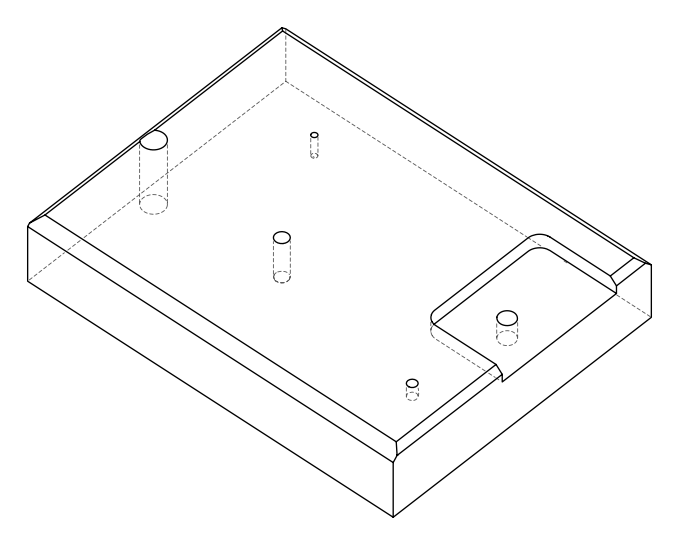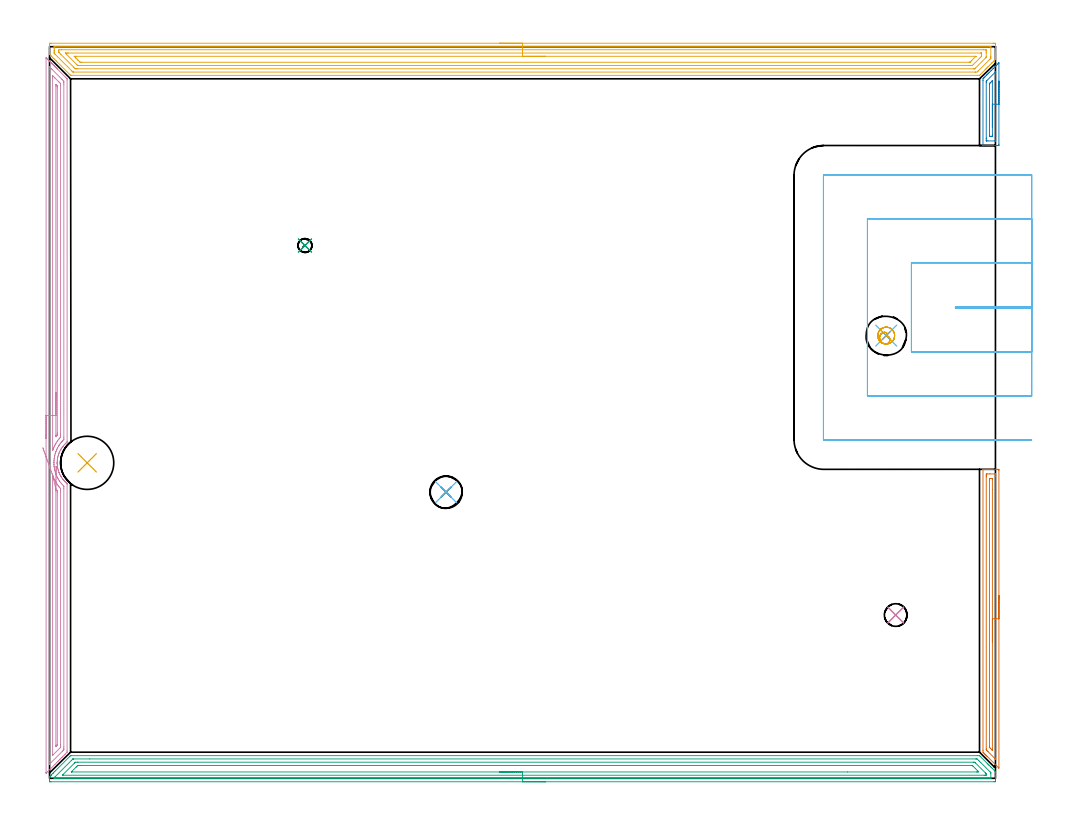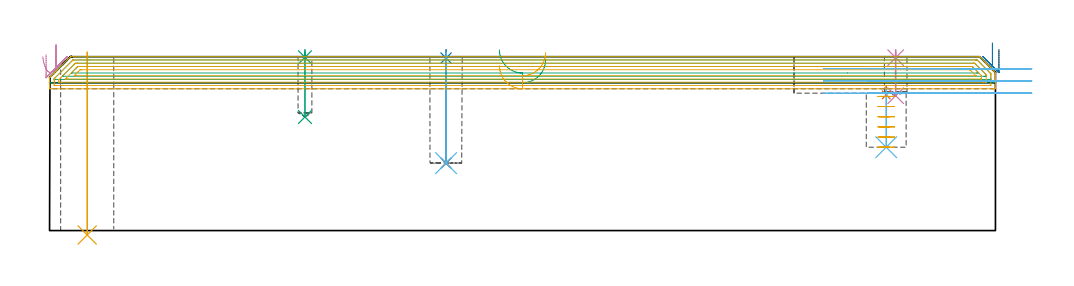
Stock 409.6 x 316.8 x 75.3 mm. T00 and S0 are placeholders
(PLAN: 18 operations, 10 tool changes, 52.5 min)
(1 SPOT_DRILL | STEP1POCKET | NXT0321_9005460120000 | 0.03 min | 1708 mm3)
(2 SPOT_DRILL_1 | STEP1POCKET_1 | NXT0321_9005460120000 | 0.03 min | 2 mm3)
(3 SPOT_DRILL_2 | STEP1POCKET_2 | NXT0321_9005460120000 | 0.03 min | 0 mm3)
(4 SPOT_DRILL_3 | STEP1POCKET_3 | NXT0321_9005460120000 | 0.03 min | 1 mm3)
(5 INDEXABLE_INSERT_DRILL_THROUGH_HOLE_FROM_SOLID | STEP1HOLE | NXT0302_017 | 0.32 min | 31248 mm3)
(6 DRILL_BLIND_HOLE_INTO_CENTER | STEP1POCKET | NXT0301_128 | 0.11 min | 2614 mm3)
(7 DRILL_BLIND_HOLE_INTO_CENTER_1 | STEP1POCKET_1 | NXT0301_056 | 0.19 min | 2511 mm3)
(8 DRILL_TO_ENLARGE_BLIND_HOLE | STEP1POCKET_1 | UGT0301_374 | 0.19 min | 3558 mm3)
(9 DRILL_BLIND_HOLE_INTO_CENTER_2 | STEP1POCKET_2 | UGT0301_025 | 0.11 min | 695 mm3)
(10 DRILL_BLIND_HOLE_INTO_CENTER_3 | STEP1POCKET_3 | NXT0301_069 | 0.08 min | 1179 mm3)
(11 MILL_ROUGH_BLIND_HOLE_CONTOUR | STEP1POCKET | NXT0201_013 | Spiral | 0.94 min | 4899 mm3)
(12 BORE_BLIND_HOLE | STEP1POCKET_1 | UGT0332_064 | 0.19 min | 973 mm3)
(13 AREA_MILL | FG_CHAMFER_SURFACE | UGT0205_001 | 3.21 min | 3271 mm3)
(14 AREA_MILL_1 | FG_CHAMFER_SURFACE_1 | UGT0205_001 | 0.96 min | 1054 mm3)
(15 AREA_MILL_2 | FG_CHAMFER_SURFACE_2 | UGT0205_001 | 13.21 min | 25958 mm3)
(16 AREA_MILL_3 | FG_CHAMFER_SURFACE_3 | UGT0205_001 | 9.75 min | 12650 mm3)
(17 AREA_MILL_4 | FG_CHAMFER_SURFACE_4 | UGT0205_001 | 16.5 min | 38942 mm3)
(18 MILL_SLOT | SLOT_PARTIAL_RECTANGULAR | UGT0201_109 | Follow Part, ap 6.35, ae 75% | 6.58 min | 188159 mm3)
(TOOL NXT0321_9005460120000 | NC Spot Drill, 142deg, 12mm, Carbide, Uncoated | D12 PA142 FL30 Z2)
(TOOL NXT0302_017 | Index. Insert Drill 23mm [880-D2300L25-05] | D23 PA176 FL115 Z2)
(TOOL NXT0301_128 | Carbide Drill 12mm [861.1-1200-036A1-GP GC34] | D12 PA150 FL37.4 Z2)
(TOOL NXT0301_056 | Carbide Drill 8.5mm [860.1-0850-026A1-MM 2214] | D8.5 PA140 FL47 Z2)
(TOOL UGT0301_374 | Twist Drill Flat Bottom 13 mm | D13 PA180 FL101 Z2)
(TOOL UGT0301_025 | Twist Drill 6 mm | D6 PA118 FL57 Z2)
(TOOL NXT0301_069 | Carbide Drill 9.8mm [860.1-0980-029A1-MM 2214] | D9.8 PA140 FL47 Z2)
(TOOL NXT0201_013 | ENDMILL 10mm | D10 FL30 Z4)
(TOOL UGT0332_064 | 14 mm Boring Bar Slip Fit | D14)
(TOOL UGT0205_001 | Chamfer Mill 20 x 3 x 45 deg. | D20 FL50 Z2)
(TOOL UGT0201_109 | End Mill 25.4 mm | D25.4 FL25 Z2)
(OP 1 SPOT_DRILL)
G17 G21 G94 G90
T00 M6
G54
G17 G0 G90 X362.3 Y191.7 S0 M3
G43 Z85.3 H0
G94 G81 G98 Z58.755 F250. R62.5
G80
M5
M2
(OP 2 SPOT_DRILL_1)
G17 G21 G94 G90
T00 M6
G54
G17 G0 G90 X171.7 Y123.9 S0 M3
G43 Z85.3 H0
G94 G81 G98 Z74.693 F250. R78.3
G80
M5
M2
(OP 3 SPOT_DRILL_2)
G17 G21 G94 G90
T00 M6
G54
G17 G0 G90 X110.6 Y230.7 S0 M3
G43 Z85.3 H0
G94 G81 G98 Z75.042 F250. R78.3
G80
M5
M2
(OP 4 SPOT_DRILL_3)
G17 G21 G94 G90
T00 M6
G54
G17 G0 G90 X366.4 Y70.7 S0 M3
G43 Z85.3 H0
G94 G81 G98 Z74.878 F250. R78.3
G80
M5
M2
(OP 5 INDEXABLE_INSERT_DRILL_THROUGH_HOLE_FROM_SOLID)
G17 G21 G94 G90
T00 M6
G54
G17 G0 G90 X16.3 Y136.6 S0 M3
G43 Z85.3 H1
G94 G81 G98 Z-1.902 F250. R77.3
G80
M5
M2
(OP 6 DRILL_BLIND_HOLE_INTO_CENTER)
G17 G21 G94 G90
T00 M6
G54
G17 G0 G90 X362.3 Y191.7 S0 M3
G43 Z85.3 H1
G94 G81 G98 Z36.1 F250. R61.5
G80
M5
M2
(OP 7 DRILL_BLIND_HOLE_INTO_CENTER_1)
G17 G21 G94 G90
T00 M6
G54
G17 G0 G90 X171.7 Y123.9 S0 M3
G43 Z85.3 H1
G94 G81 G98 Z29.2 F250. R77.3
G80
M5
M2
(OP 8 DRILL_TO_ENLARGE_BLIND_HOLE)
G17 G21 G94 G90
T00 M6
G54
G17 G0 G90 X171.7 Y123.9 S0 M3
G43 Z85.3 H0
G94 G73 G98 Z29.2 F250. Q11.525 R77.3
G80
M5
M2
(OP 9 DRILL_BLIND_HOLE_INTO_CENTER_2)
G17 G21 G94 G90
T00 M6
G54
G17 G0 G90 X110.6 Y230.7 S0 M3
G43 Z85.3 H0
G94 G81 G98 Z49.2 F250. R77.3
G80
M5
M2
(OP 10 DRILL_BLIND_HOLE_INTO_CENTER_3)
G17 G21 G94 G90
T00 M6
G54
G17 G0 G90 X366.4 Y70.7 S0 M3
G43 Z85.3 H1
G94 G81 G98 Z58.4 F250. R77.3
G80
M5
M2
(OP 11 MILL_ROUGH_BLIND_HOLE_CONTOUR)
G17 G21 G94 G90
T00 M6
G54
G17 G0 G90 X362.3 Y191.7 S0 M3
G43 Z85.3 H0
Z58.1
G94 G3 X362.716 Y192.622 R0.555 F250.
X361.093 Y193.069 R1.537
X359.449 Y190.417 R2.41
X361.843 Y188.079 R2.772
X365.921 Y191.243 R3.65
X361.843 Y188.079 R-3.65
X363.882 Y189.661 R1.825
X362.3 Y191.7 R1.825
G0 Z53.7
G3 X362.716 Y192.622 R0.555
X361.093 Y193.069 R1.537
X359.449 Y190.417 R2.41
X361.843 Y188.079 R2.772
X365.921 Y191.243 R3.65
X361.843 Y188.079 R-3.65
X363.882 Y189.661 R1.825
X362.3 Y191.7 R1.825
G0 Z49.3
G3 X362.716 Y192.622 R0.555
X361.093 Y193.069 R1.537
X359.449 Y190.417 R2.41
X361.843 Y188.079 R2.772
X365.921 Y191.243 R3.65
X361.843 Y188.079 R-3.65
X363.882 Y189.661 R1.825
X362.3 Y191.7 R1.825
G0 Z44.9
G3 X362.716 Y192.622 R0.555
X361.093 Y193.069 R1.537
X359.449 Y190.417 R2.41
X361.843 Y188.079 R2.772
X365.921 Y191.243 R3.65
X361.843 Y188.079 R-3.65
X363.882 Y189.661 R1.825
X362.3 Y191.7 R1.825
G0 Z40.5
G3 X362.716 Y192.622 R0.555
X361.093 Y193.069 R1.537
X359.449 Y190.417 R2.41
X361.843 Y188.079 R2.772
X365.921 Y191.243 R3.65
X361.843 Y188.079 R-3.65
X363.882 Y189.661 R1.825
X362.3 Y191.7 R1.825
G0 Z36.1
G3 X362.716 Y192.622 R0.555
X361.093 Y193.069 R1.537
X359.449 Y190.417 R2.41
X361.843 Y188.079 R2.772
X365.921 Y191.243 R3.65
X361.843 Y188.079 R-3.65
X363.882 Y189.661 R1.825
X362.3 Y191.7 R1.825
G0 Z85.3
M5
M2
(OP 12 BORE_BLIND_HOLE)
G17 G21 G94 G90
T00 M6
G54
G17 G0 G90 X171.7 Y123.9 S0 M3
G43 Z85.3 H0
G94 G85 G98 Z29.2 F250. R77.3
G80
M5
M2
(OP 13 AREA_MILL)
G17 G21 G94 G90
T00 M6
G54
G17 G0 G90 X411.1 Y79.1 S1061 M3
G43 Z85.3 H0
Z78.4
G94 G1 Y79.062 Z77.528 F250.
Y78.948 Z76.664
Y78.759 Z75.812
Y78.497 Z74.98
Y78.163 Z74.174
Y77.76 Z73.4
Y77.292 Z72.664
Y76.76 Z71.972
Y76.171 Z71.329
Y75.528 Z70.74
Y74.836 Z70.208
Y74.1 Z69.74
Y73.326 Z69.337
Y72.52 Z69.003
Y71.688 Z68.741
Y70.836 Z68.552
Y69.972 Z68.438
Y69.1 Z68.4
Y4.534
X411.093 Y4.419 Z68.406
X410.967 Y4.534 Z68.533
X410.939 Y4.561 Z68.561
X406.067 Y9.432 Z73.431
X405.897 Y9.6 Z73.598
X405.732 Y9.767 Z73.766
X405.622 Y9.877 Z73.876
X405.459 Y10.039 Z74.036
X405.301 Y10.198 Z74.197
X405.177 Y10.323 Z74.321
X405.02 Y10.477 Z74.475
X404.869 Y10.63 Z74.628
X404.731 Y10.768 Z74.767
X404.582 Y10.916 Z74.913
X404.288 Y11.213 Z75.21
X404.206 Y11.299 Z75.292
X404.2 Y12.104 Z75.3
Y133.666
X404.202 Y133.79 Z75.289
X404.313 Y133.798 Z75.18
X404.43 Y133.8 Z75.069
X405.109 Z74.39
X405.808 Z73.691
X406.335 Z73.161
X406.599 Z72.898
X407.212 Z72.285
X407.475 Z72.022
X408.088 Z71.406
X410.411 Z69.085
X410.718 Y133.796 Z68.778
X411.092 Y133.79 Z68.405
X411.096 Y133.605 Z68.402
X411.099 Y133.221 Z68.401
X411.1 Y69.1 Z68.4
X409.686 Z69.814
X409.685 Y8.7 Z69.815
X409.684 Y8.541 Z69.816
X409.681 Y8.332 Z69.819
X409.679 Y8.293 Z69.821
X409.659 Y8.302 Z69.841
X409.618 Y8.34 Z69.882
X409.41 Y8.541 Z70.09
X406.335 Y11.615 Z73.165
X405.848 Y12.104 Z73.652
X405.682 Y12.276 Z73.818
X405.625 Y12.337 Z73.875
X405.621 Y12.38 Z73.879
X405.618 Y12.47 Z73.882
X405.615 Y12.836 Z73.885
X405.614 Y130.549 Z73.886
X405.617 Y131.279 Z73.883
X405.621 Y131.44 Z73.879
X405.633 Y131.79 Z73.867
X405.983 Y131.797 Z73.517
X407.212 Y131.8 Z72.288
X409.487 Z70.013
X409.627 Y131.799 Z69.873
X409.649 Y131.797 Z69.851
X409.671 Y131.791 Z69.829
X409.679 Y131.786 Z69.821
X409.68 Y131.77 Z69.82
X409.685 Y131.599 Z69.815
Y131.44
X409.686 Y130.707 Z69.814
Y69.1
X408.272 Z71.228
X408.271 Y12.808 Z71.229
X408.265 Y12.156 Z71.235
X408.246 Y12.165 Z71.254
X408.186 Y12.22 Z71.314
X408.088 Y12.314 Z71.412
X407.406 Y12.994 Z72.094
X407.212 Y13.193 Z72.288
X407.046 Y13.365 Z72.454
X407.035 Y13.699 Z72.465
X407.031 Y13.885 Z72.469
X407.029 Y14.07 Z72.471
Y128.954
X407.031 Y129.659 Z72.469
X407.033 Y129.751 Z72.467
X407.035 Y129.789 Z72.465
X407.078 Y129.795 Z72.422
X407.212 Y129.797 Z72.288
X407.95 Y129.799 Z71.55
X408.088 Y129.797 Z71.412
X408.227 Y129.792 Z71.273
X408.261 Y129.79 Z71.239
X408.265 Y129.768 Z71.235
X408.269 Y129.72 Z71.231
X408.27 Y129.659 Z71.23
X408.272 Y125.039 Z71.228
Y69.1
Y68.228 Z71.267
Y67.364 Z71.38
Y66.512 Z71.569
Y65.68 Z71.832
Y64.874 Z72.165
Y64.1 Z72.568
Y63.364 Z73.037
Y62.672 Z73.568
Y62.029 Z74.157
Y61.44 Z74.801
Y60.908 Z75.493
Y60.44 Z76.228
Y60.037 Z77.002
Y59.703 Z77.808
Y59.441 Z78.64
Y59.252 Z79.492
Y59.138 Z80.357
Y59.1 Z81.228
G0 Z85.3
M5
M2
(OP 14 AREA_MILL_1)
G17 G21 G94 G90
T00 M6
G54
G17 G0 G90 X411.1 Y301.9 S1061 M3
G43 Z85.3 H0
Z78.4
G94 G1 Y301.862 Z77.528 F250.
Y301.748 Z76.664
Y301.559 Z75.812
Y301.297 Z74.98
Y300.963 Z74.174
Y300.56 Z73.4
Y300.091 Z72.664
Y299.56 Z71.972
Y298.971 Z71.329
Y298.328 Z70.74
Y297.636 Z70.209
Y296.9 Z69.74
Y296.126 Z69.337
Y295.32 Z69.003
Y294.488 Z68.741
Y293.636 Z68.552
Y292.772 Z68.438
Y291.9 Z68.4
X411.099 Y274.56 Z68.401
X411.096 Y274.177 Z68.402
X411.091 Y274.01 Z68.405
X410.718 Y274. Z68.778
X408.088 Z71.405
X407.44 Z72.058
X407.212 Z72.285
X406.563 Z72.934
X406.335 Z73.161
X405.879 Z73.619
X404.398 Z75.1
X404.297 Y274.002 Z75.195
X404.203 Y274.01 Z75.289
X404.2 Y274.116 Z75.3
Y302.126
X404.205 Y302.902 Z75.291
X404.315 Y303.015 Z75.182
X404.582 Y303.282 Z74.918
X404.672 Y303.373 Z74.827
X404.907 Y303.608 Z74.591
X405.02 Y303.722 Z74.476
X405.588 Y304.288 Z73.912
X405.796 Y304.497 Z73.702
X405.897 Y304.599 Z73.599
X406.335 Y305.036 Z73.164
X406.773 Y305.475 Z72.723
X406.982 Y305.683 Z72.517
X407.021 Y305.721 Z72.479
X407.65 Y306.352 Z71.846
X407.861 Y306.561 Z71.639
X408.526 Y307.228 Z70.97
X408.701 Y307.401 Z70.799
X408.761 Y307.461 Z70.739
X409.403 Y308.104 Z70.094
X409.542 Y308.242 Z69.958
X409.65 Y308.351 Z69.849
X409.841 Y308.542 Z69.657
X409.946 Y308.647 Z69.552
X410.539 Y309.24 Z68.96
X410.718 Y309.419 Z68.78
X410.835 Y309.536 Z68.662
X411.082 Y309.783 Z68.417
X411.098 Y309.794 Z68.401
X411.1 Y309.724 Z68.4
Y291.9
X409.686 Z69.814
X409.685 Y276.339 Z69.815
X409.684 Y276.156 Z69.816
X409.682 Y276.065 Z69.818
X409.679 Y276.022 Z69.821
X409.673 Y276.01 Z69.827
X409.632 Y276.008 Z69.868
X409.297 Y276.001 Z70.203
X406.335 Z73.165
X405.789 Y276.004 Z73.711
X405.67 Y276.01 Z73.83
X405.621 Y276.027 Z73.879
X405.617 Y276.178 Z73.883
X405.616 Y276.339 Z73.884
X405.614 Y277.07 Z73.886
Y277.228
X405.615 Y301.237 Z73.885
X405.618 Y301.602 Z73.882
X405.621 Y301.785 Z73.879
X405.627 Y301.866 Z73.873
X405.67 Y301.912 Z73.83
X405.877 Y302.126 Z73.623
X409.433 Y305.683 Z70.067
X409.509 Y305.757 Z69.991
X409.642 Y305.885 Z69.858
X409.673 Y305.912 Z69.827
X409.679 Y305.848 Z69.821
X409.683 Y305.683 Z69.817
X409.685 Y305.495 Z69.815
X409.686 Y304.951 Z69.814
Y301.689
Y291.9
X408.271 Z71.229
Y278.82
X408.268 Y278.117 Z71.232
X408.266 Y278.025 Z71.234
X408.265 Y278.011 Z71.235
X408.242 Y278.006 Z71.258
X408.202 Y278.001 Z71.298
X408.088 Y278. Z71.412
X407.326 Y278.001 Z72.174
X407.212 Y278.004 Z72.288
X407.097 Y278.01 Z72.403
X407.035 Y278.015 Z72.465
X407.032 Y278.056 Z72.468
X407.031 Y278.117 Z72.469
X407.029 Y278.302 Z72.471
Y300.348
X407.03 Y300.531 Z72.47
X407.035 Y300.719 Z72.465
X407.039 Y300.828 Z72.461
X407.083 Y300.876 Z72.417
X407.212 Y301.011 Z72.288
X407.323 Y301.124 Z72.177
X407.436 Y301.237 Z72.064
X407.765 Y301.564 Z71.735
X408.088 Y301.882 Z71.412
X408.212 Y302.001 Z71.288
X408.266 Y302.032 Z71.234
X408.27 Y301.991 Z71.23
X408.271 Y301.98 Z71.229
Y291.9
Y291.028 Z71.267
Y290.163 Z71.38
Y289.312 Z71.569
Y288.48 Z71.832
Y287.674 Z72.165
Y286.9 Z72.568
Y286.164 Z73.037
Y285.472 Z73.568
Y284.829 Z74.157
Y284.24 Z74.801
Y283.708 Z75.493
Y283.24 Z76.229
Y282.837 Z77.002
Y282.503 Z77.808
Y282.241 Z78.64
Y282.052 Z79.492
Y281.938 Z80.357
Y281.9 Z81.229
G0 Z85.3
M5
M2
(OP 15 AREA_MILL_2)
G17 G21 G94 G90
T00 M6
G54
G17 G0 G90 X214.8 Y-1.5 S1061 M3
G43 Z85.3 H0
Z74.
G94 G1 X214.762 Z73.128 F250.
X214.648 Z72.264
X214.459 Z71.412
X214.197 Z70.58
X213.863 Z69.774
X213.46 Z69.
X212.992 Z68.264
X212.46 Z67.572
X211.871 Z66.929
X211.228 Z66.34
X210.536 Z65.808
X209.8 Z65.34
X209.026 Z64.937
X208.22 Z64.603
X207.388 Z64.341
X206.536 Z64.152
X205.672 Z64.038
X204.8 Z64.
X0.621
X0.371 Y-1.499 Z64.001
X0.174 Y-1.496 Z64.004
X0.003 Y-1.491 Z64.005
X0.001 Y-1.452 Z64.044
X0. Y-1.112 Z64.384
Y-0.428 Z65.072
Y0.344 Z65.844
Y0.605 Z66.104
X0.001 Y0.642 Z66.14
X0.004 Y0.693 Z66.19
X0.025 Y0.726 Z66.225
X0.148 Y0.849 Z66.348
X0.233 Y0.935 Z66.431
X0.323 Y1.024 Z66.523
X0.435 Y1.136 Z66.635
X0.525 Y1.227 Z66.723
X0.621 Y1.321 Z66.821
X0.722 Y1.423 Z66.922
X0.817 Y1.519 Z67.015
X1.371 Y2.071 Z67.571
X1.515 Y2.215 Z67.714
X1.694 Y2.396 Z67.892
X2.202 Y2.902 Z68.402
X2.571 Y3.273 Z68.769
X8.711 Y9.412 Z74.911
X9.054 Y9.752 Z75.251
X9.099 Y9.793 Z75.293
X9.557 Y9.8 Z75.3
X401.83
X402.618 Y9.794 Z75.294
X402.7 Y9.793 Z75.293
X402.724 Y9.773 Z75.272
X403.089 Y9.412 Z74.91
X406.024 Y6.477 Z71.974
X406.16 Y6.342 Z71.838
X406.298 Y6.203 Z71.701
X406.455 Y6.046 Z71.544
X406.598 Y5.904 Z71.399
X406.745 Y5.756 Z71.254
X406.885 Y5.616 Z71.113
X407.037 Y5.465 Z70.96
X407.525 Y4.975 Z70.475
X407.788 Y4.713 Z70.212
X407.913 Y4.588 Z70.085
X408.258 Y4.242 Z69.742
X409.227 Y3.273 Z68.772
X409.382 Y3.118 Z68.618
X409.575 Y2.922 Z68.42
X409.596 Y2.893 Z68.39
X409.599 Y2.835 Z68.333
X409.6 Y2.797 Z68.296
Y1.177 Z66.673
Y0.642 Z66.138
Y0.3 Z65.797
Y-0.235 Z65.26
Y-0.844 Z64.651
X409.596 Y-1.112 Z64.384
X409.59 Y-1.492 Z64.004
X409.37 Y-1.496 Z64.002
X408.979 Y-1.5 Z64.
X204.8
Y-0.086 Z65.414
X2.408 Y-0.085 Z65.415
X2.255 Y-0.084 Z65.416
X2.053 Y-0.08 Z65.42
X2.01 Y-0.079 Z65.421
X2.006 Y-0.05 Z65.45
X2.004 Y-0.017 Z65.483
Y0.162 Z65.662
X2.01 Y0.246 Z65.746
X2.05 Y0.29 Z65.79
X2.145 Y0.39 Z65.89
X2.392 Y0.642 Z66.142
X9.557 Y7.807 Z73.307
X9.926 Y8.172 Z73.672
X10.104 Y8.345 Z73.845
X10.134 Y8.373 Z73.873
X10.174 Y8.379 Z73.879
X10.265 Y8.382 Z73.882
X10.45 Y8.385 Z73.885
X17.417 Y8.386 Z73.886
X401.09 Y8.385 Z73.885
X401.459 Y8.381 Z73.881
X401.64 Y8.379 Z73.879
X401.83 Y8.209 Z73.709
X402.39 Y7.658 Z73.158
X402.724 Y7.326 Z72.826
X403.27 Y6.781 Z72.281
X407.192 Y2.858 Z68.358
X407.423 Y2.624 Z68.124
X407.535 Y2.508 Z68.008
X407.588 Y2.451 Z67.951
X407.59 Y2.396 Z67.896
X407.598 Y1.998 Z67.498
X407.6 Y0.242 Z65.742
X407.598 Y0.108 Z65.608
X407.594 Y0.002 Z65.502
X407.59 Y-0.068 Z65.432
X407.58 Y-0.079 Z65.421
X407.562 Y-0.08 Z65.42
X407.192 Y-0.085 Z65.415
X403.15 Y-0.086 Z65.414
X204.8
Y1.328 Z66.828
X5.788 Y1.329 Z66.829
X5.659 Y1.331 Z66.831
X5.557 Y1.335 Z66.835
X5.548 Y1.337 Z66.837
X5.559 Y1.352 Z66.852
X5.592 Y1.39 Z66.89
X5.718 Y1.519 Z67.019
X5.849 Y1.65 Z67.15
X10.718 Y6.518 Z72.018
X10.985 Y6.781 Z72.281
X11.166 Y6.955 Z72.455
X11.344 Y6.964 Z72.464
X12.044 Y6.97 Z72.47
X12.237 Y6.971 Z72.471
X400.043
X400.238 Y6.969 Z72.469
X400.621 Y6.964 Z72.464
X400.816 Y6.781 Z72.281
X400.937 Y6.663 Z72.163
X405.204 Y2.396 Z67.896
X405.405 Y2.193 Z67.693
X405.567 Y2.022 Z67.522
X405.59 Y1.71 Z67.21
X405.593 Y1.519 Z67.019
X405.592 Y1.335 Z66.835
X405.405 Y1.333 Z66.833
X404.705 Y1.329 Z66.829
X204.8 Y1.328 Z66.828
Y2.743 Z68.243
X9.729
X9.557 Y2.745 Z68.245
X9.469 Y2.747 Z68.247
X9.423 Y2.749 Z68.249
X9.447 Y2.787 Z68.287
X9.479 Y2.826 Z68.326
X9.503 Y2.853 Z68.353
X9.557 Y2.908 Z68.408
X11.512 Y4.862 Z70.362
X11.679 Y5.027 Z70.527
X11.96 Y5.299 Z70.799
X12.237 Y5.55 Z71.05
X12.594 Y5.554 Z71.054
X13.131 Y5.556 Z71.056
X13.484 Y5.557 Z71.057
X399.15
X399.505 Y5.555 Z71.055
X399.569 Y5.552 Z71.052
X399.582 Y5.551 Z71.051
X399.645 Y5.495 Z70.995
X399.777 Y5.37 Z70.87
X399.959 Y5.192 Z70.692
X400.043 Y5.108 Z70.608
X400.937 Y4.215 Z69.715
X401.83 Y3.32 Z68.82
X401.875 Y3.273 Z68.773
X402.364 Y2.75 Z68.25
X401.83 Y2.745 Z68.245
X401.476 Y2.744 Z68.244
X345.52 Y2.743 Z68.243
X204.8
X203.928 Z68.281
X203.064 Z68.395
X202.212 Z68.583
X201.38 Z68.846
X200.574 Z69.18
X199.8 Z69.582
X199.064 Z70.051
X198.372 Z70.582
X197.729 Z71.172
X197.14 Z71.815
X196.608 Z72.507
X196.14 Z73.243
X195.737 Z74.017
X195.403 Z74.822
X195.141 Z75.655
X194.952 Z76.506
X194.838 Z77.371
X194.8 Z78.243
G0 Z85.3
M5
M2
(OP 16 AREA_MILL_3)
G17 G21 G94 G90
T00 M6
G54
G17 G0 G90 X-1.5 Y147.1 S1061 M3
G43 Z85.3 H0
Z76.2
G94 G1 Y147.138 Z75.328 F250.
Y147.252 Z74.464
Y147.441 Z73.612
Y147.703 Z72.78
Y148.037 Z71.974
Y148.44 Z71.2
Y148.909 Z70.464
Y149.44 Z69.772
Y150.029 Z69.129
Y150.672 Z68.54
Y151.364 Z68.008
Y152.1 Z67.54
Y152.874 Z67.137
Y153.68 Z66.803
Y154.512 Z66.541
Y155.364 Z66.352
Y156.228 Z66.238
Y157.1 Z66.2
Y311.739
X-1.495 Y311.965 Z66.204
X-1.493 Y311.981 Z66.205
X-1.464 Y311.965 Z66.235
X-1.416 Y311.917 Z66.283
X-1.183 Y311.683 Z66.517
X-0.949 Y311.451 Z66.748
X-0.868 Y311.369 Z66.831
X-0.734 Y311.234 Z66.965
X-0.652 Y311.154 Z67.044
X-0.57 Y311.071 Z67.129
X-0.439 Y310.94 Z67.26
X-0.356 Y310.858 Z67.34
X-0.272 Y310.772 Z67.427
X-0.145 Y310.646 Z67.554
X-0.06 Y310.562 Z67.636
X0.026 Y310.474 Z67.725
X0.149 Y310.351 Z67.848
X0.236 Y310.266 Z67.932
X0.324 Y310.176 Z68.024
X0.443 Y310.057 Z68.143
X0.532 Y309.97 Z68.228
X0.622 Y309.878 Z68.322
X0.738 Y309.763 Z68.437
X0.829 Y309.673 Z68.525
X0.92 Y309.58 Z68.62
X1.032 Y309.468 Z68.732
X1.125 Y309.377 Z68.821
X1.218 Y309.282 Z68.918
X1.326 Y309.174 Z69.026
X1.421 Y309.081 Z69.117
X1.517 Y308.984 Z69.216
X1.621 Y308.88 Z69.32
X1.717 Y308.785 Z69.413
X1.815 Y308.686 Z69.514
X1.915 Y308.585 Z69.615
X2.013 Y308.489 Z69.709
X2.113 Y308.388 Z69.812
X2.209 Y308.291 Z69.909
X2.31 Y308.192 Z70.006
X2.411 Y308.089 Z70.11
X2.504 Y307.997 Z70.203
X2.606 Y307.896 Z70.302
X2.709 Y307.791 Z70.408
X2.798 Y307.702 Z70.498
X2.902 Y307.6 Z70.598
X3.007 Y307.493 Z70.707
X3.092 Y307.408 Z70.792
X3.198 Y307.304 Z70.894
X3.305 Y307.195 Z71.005
X3.387 Y307.114 Z71.086
X3.494 Y307.008 Z71.19
X7.049 Y303.453 Z74.745
X7.51 Y302.99 Z75.208
X7.598 Y302.895 Z75.286
X7.6 Y302.426 Z75.3
Y145.921
X7.599 Y145.573 Z75.286
X7.494 Y145.478 Z75.194
X7.298 Y145.312 Z74.997
X7.049 Y145.09 Z74.747
X6.985 Y145.034 Z74.684
X6.759 Y144.815 Z74.457
X6.436 Y144.482 Z74.134
X6.388 Y144.431 Z74.087
X6.122 Y144.14 Z73.821
X5.875 Y143.843 Z73.574
X5.864 Y143.829 Z73.564
X5.644 Y143.536 Z73.342
X5.568 Y143.434 Z73.263
X5.425 Y143.246 Z73.124
X4.991 Y142.596 Z72.691
X4.975 Y142.569 Z72.675
X4.848 Y142.353 Z72.546
X4.603 Y141.897 Z72.299
X4.385 Y141.459 Z72.085
X4.186 Y141.002 Z71.883
X4.109 Y140.83 Z71.808
X4.009 Y140.555 Z71.703
X3.873 Y140.16 Z71.573
X3.859 Y140.12 Z71.559
X3.722 Y139.661 Z71.421
X3.611 Y139.225 Z71.31
X3.515 Y138.767 Z71.21
X3.494 Y138.66 Z71.194
X3.438 Y138.331 Z71.137
X3.379 Y137.884 Z71.077
X3.36 Y137.689 Z71.059
X3.337 Y137.437 Z71.035
X3.317 Y136.99 Z71.007
Y136.978
X3.312 Y136.785
X3.311 Y136.627 Z71.002
X3.31 Y136.568
X3.308 Y136.427
X3.309 Y136.381 Z71.003
X3.312 Y136.256 Z71.009
X3.317 Y136.096 Z71.012
X3.318 Y136.084
X3.344 Y135.649 Z71.042
X3.393 Y135.189 Z71.09
X3.406 Y135.099 Z71.103
X3.458 Y134.755 Z71.15
X3.46 Y134.742 Z71.153
X3.475 Y134.65 Z71.172
X3.494 Y134.538 Z71.194
X3.541 Y134.295 Z71.237
X3.638 Y133.861 Z71.336
X3.761 Y133.415 Z71.458
X3.766 Y133.401 Z71.463
X4.053 Y132.521 Z71.751
X4.087 Y132.43 Z71.785
X4.109 Y132.369 Z71.807
X4.449 Y131.612 Z72.144
X4.649 Y131.21 Z72.349
X4.665 Y131.178 Z72.365
X4.912 Y130.734 Z72.61
X4.992 Y130.602 Z72.691
X5.271 Y130.186 Z72.969
X5.503 Y129.84 Z73.202
X5.568 Y129.753 Z73.266
X5.686 Y129.594 Z73.383
X5.876 Y129.355 Z73.573
X5.983 Y129.227 Z73.683
X6.052 Y129.146 Z73.752
X6.16 Y129.022 Z73.856
X6.223 Y128.946 Z73.922
X6.239 Y128.929 Z73.938
X6.388 Y128.768 Z74.087
X6.456 Y128.696 Z74.153
X6.488 Y128.662 Z74.185
X6.517 Y128.631 Z74.216
X6.693 Y128.452 Z74.392
X6.752 Y128.393 Z74.449
X6.759 Y128.386 Z74.456
X6.814 Y128.333 Z74.513
X6.977 Y128.179 Z74.676
X7.049 Y128.112 Z74.745
X7.111 Y128.052 Z74.809
X7.131 Y128.035 Z74.829
X7.239 Y127.939 Z74.938
X7.313 Y127.874 Z75.012
X7.493 Y127.723 Z75.191
X7.509 Y127.709 Z75.207
X7.603 Y127.627 Z75.28
X7.6 Y127.14 Z75.3
Y11.775
X7.598 Y11.305 Z75.286
X7.51 Y11.209 Z75.208
X6.733 Y10.433 Z74.433
X6.456 Y10.154 Z74.151
X5.762 Y9.462 Z73.462
X5.393 Y9.092 Z73.09
X4.85 Y8.55 Z72.55
X4.499 Y8.197 Z72.195
X3.938 Y7.638 Z71.638
X3.605 Y7.303 Z71.301
X3.026 Y6.726 Z70.726
X2.31 Y6.009 Z70.009
X0.532 Y4.232 Z68.231
X-0.868 Y2.831 Z66.831
X-1.393 Y2.307 Z66.305
X-1.491 Y2.212 Z66.205
X-1.498 Y2.331 Z66.202
X-1.499 Y2.384 Z66.201
X-1.5 Y2.492 Z66.2
Y157.1
X-0.086 Z67.614
Y306.897
X-0.084 Y307.791 Z67.616
Y307.815
X-0.06 Y308.098 Z67.64
X0.255 Y307.791 Z67.955
X0.829 Y307.221 Z68.529
X1.153 Y306.897 Z68.853
X5.271 Y302.778 Z72.971
X5.622 Y302.426 Z73.322
X6.16 Y301.878 Z73.86
X6.184 Y301.531 Z73.884
X6.185 Y301.507 Z73.885
X6.186 Y300.637 Z73.886
Y147.71
X6.183 Y146.815 Z73.883
X6.181 Y146.794 Z73.881
X6.16 Y146.672 Z73.86
X5.794 Y146.29 Z73.494
X5.441 Y145.921 Z73.141
X5.36 Y145.832 Z73.06
X5.271 Y145.73 Z72.971
X4.953 Y145.347 Z72.653
X4.703 Y145.027 Z72.403
X4.566 Y144.842 Z72.266
X4.383 Y144.588 Z72.083
X4.199 Y144.317 Z71.899
X4.078 Y144.133 Z71.778
X3.852 Y143.772 Z71.552
X3.528 Y143.205 Z71.228
X3.494 Y143.14 Z71.194
X3.235 Y142.605 Z70.935
X3.116 Y142.344 Z70.816
X2.96 Y141.987 Z70.66
X2.745 Y141.45 Z70.445
X2.723 Y141.391 Z70.423
X2.707 Y141.347 Z70.407
X2.606 Y141.043 Z70.306
X2.492 Y140.67 Z70.192
X2.459 Y140.555 Z70.159
X2.303 Y139.965 Z70.003
X2.234 Y139.661 Z69.934
X2.144 Y139.231 Z69.844
X2.064 Y138.767 Z69.764
X2.039 Y138.605 Z69.739
X2.02 Y138.462 Z69.72
X1.957 Y137.872 Z69.657
X1.937 Y137.651 Z69.637
X1.897 Y136.925 Z69.597
Y136.894
Y136.797
X1.907 Y136.084 Z69.607
X1.915 Y135.885 Z69.615
X1.966 Y135.189 Z69.666
X1.978 Y135.058 Z69.678
X1.996 Y134.909 Z69.696
X2.085 Y134.295 Z69.785
X2.168 Y133.841 Z69.868
X2.264 Y133.401 Z69.964
X2.456 Y132.658 Z70.156
X2.502 Y132.506 Z70.202
X2.606 Y132.18 Z70.306
X2.745 Y131.753 Z70.445
X2.758 Y131.714 Z70.458
X2.774 Y131.669 Z70.474
X2.795 Y131.612 Z70.495
X2.92 Y131.296 Z70.62
X3.181 Y130.718 Z70.881
X3.494 Y130.07 Z71.194
X3.623 Y129.824 Z71.323
X3.782 Y129.534 Z71.482
X4.173 Y128.929 Z71.873
X4.383 Y128.617 Z72.083
X4.806 Y128.035 Z72.506
X5.271 Y127.476 Z72.971
X5.576 Y127.141 Z73.276
X6.16 Y126.533 Z73.86
X6.183 Y126.246 Z73.883
X6.184 Y126.222 Z73.884
X6.186 Y125.352 Z73.886
Y13.563
X6.184 Y12.669 Z73.884
Y12.645
X6.16 Y12.322 Z73.86
X5.891 Y12.046 Z73.591
X5.624 Y11.775 Z73.324
X0.258 Y6.409 Z67.958
X0.096 Y6.251 Z67.796
X-0.06 Y6.102 Z67.64
X-0.083 Y6.409 Z67.617
X-0.084 Y6.433 Z67.616
X-0.086 Y7.303 Z67.614
Y157.1
X1.328 Z69.028
X1.329 Y303.32 Z69.029
X1.33 Y303.71 Z69.03
X1.334 Y304.214 Z69.034
X1.335 Y304.246 Z69.035
X1.378 Y304.214 Z69.078
X1.717 Y303.881 Z69.417
X2.281 Y303.32 Z69.981
X2.606 Y302.995 Z70.306
X4.07 Y301.531 Z71.77
X4.383 Y301.216 Z72.083
X4.67 Y300.923 Z72.37
X4.74 Y300.848 Z72.44
X4.765 Y300.81 Z72.465
X4.767 Y300.767 Z72.467
X4.769 Y300.637 Z72.469
X4.771 Y300.246 Z72.471
Y149.107
X4.77 Y148.604 Z72.47
X4.768 Y148.217 Z72.468
X4.762 Y147.71 Z72.462
X4.582 Y147.509 Z72.282
X4.383 Y147.284 Z72.083
X4.169 Y147.031 Z71.869
X3.993 Y146.815 Z71.693
X3.494 Y146.16 Z71.194
X3.394 Y146.022 Z71.094
X3.324 Y145.921 Z71.024
X3.039 Y145.485 Z70.739
X2.748 Y145.027 Z70.448
X2.695 Y144.937 Z70.395
X2.606 Y144.78 Z70.306
X2.38 Y144.359 Z70.08
X2.263 Y144.133 Z69.963
X2.082 Y143.765 Z69.782
X1.839 Y143.238 Z69.539
X1.801 Y143.153 Z69.501
X1.717 Y142.955 Z69.417
X1.546 Y142.516 Z69.246
X1.48 Y142.344 Z69.18
X1.441 Y142.237 Z69.141
X1.424 Y142.189 Z69.124
X1.332 Y141.924 Z69.032
X1.331 Y141.933 Z69.031
X1.329 Y141.999 Z69.029
X1.328 Y157.1 Z69.028
X2.743 Z70.443
Y299.743
X2.748 Y300.36 Z70.448
X2.749 Y300.388 Z70.449
X2.781 Y300.36 Z70.481
X2.87 Y300.276 Z70.57
X3.049 Y300.1 Z70.749
X3.227 Y299.918 Z70.927
X3.314 Y299.825 Z71.014
X3.35 Y299.782 Z71.05
X3.357 Y298.986 Z71.057
Y149.498
X3.353 Y148.88 Z71.053
X3.351 Y148.748 Z71.051
X3.34 Y148.681 Z71.04
X3.282 Y148.604 Z70.982
X2.982 Y148.226 Z70.682
X2.845 Y148.051 Z70.545
X2.768 Y147.956 Z70.468
X2.751 Y147.936 Z70.451
X2.748 Y147.97 Z70.448
X2.746 Y148.051 Z70.446
X2.743 Y148.466 Z70.443
Y148.604
Y157.1
Y157.972 Z70.481
Y158.837 Z70.595
Y159.688 Z70.783
Y160.52 Z71.046
Y161.326 Z71.38
Y162.1 Z71.782
Y162.836 Z72.251
Y163.528 Z72.782
Y164.171 Z73.372
Y164.76 Z74.015
Y165.292 Z74.707
Y165.76 Z75.443
Y166.163 Z76.216
Y166.497 Z77.022
Y166.759 Z77.854
Y166.948 Z78.706
Y167.062 Z79.571
Y167.1 Z80.443
G0 X-2.923 Y143.199 Z75.328
G1 X-2.817 Y142.904 Z74.514
X-2.688 Y142.543 Z73.73
X-2.537 Y142.118 Z72.983
X-2.364 Y141.634 Z72.278
X-2.171 Y141.094 Z71.621
X-1.96 Y140.503 Z71.016
X-1.731 Y139.863 Z70.468
X-1.488 Y139.182 Z69.981
X-1.231 Y138.462 Z69.559
X-0.963 Y137.711 Z69.205
X-0.685 Y136.934 Z68.923
X-0.401 Y136.137 Z68.713
X-0.111 Y135.325 Z68.578
X0.182 Y134.505 Z68.518
X0.475 Y133.684 Z68.535
X0.767 Y132.867 Z68.627
X1.055 Y132.061 Z68.795
X1.337 Y131.271 Z69.037
X1.432 Y131.005 Z69.132
X1.535 Y130.718 Z69.235
X1.717 Y130.251 Z69.417
X1.905 Y129.824 Z69.605
X2.062 Y129.476 Z69.762
X2.334 Y128.929 Z70.034
X2.606 Y128.425 Z70.306
X2.84 Y128.035 Z70.54
X3.252 Y127.385 Z70.952
X3.421 Y127.141 Z71.121
X3.494 Y127.039 Z71.194
X3.831 Y126.587 Z71.531
X4.107 Y126.246 Z71.807
X4.383 Y125.918 Z72.083
X4.645 Y125.615 Z72.345
X4.764 Y125.477 Z72.464
X4.766 Y125.352 Z72.466
X4.77 Y124.962 Z72.47
X4.771 Y124.458 Z72.471
X4.772 Y124.067 Z72.472
X4.771 Y14.457 Z72.471
X4.77 Y14.068 Z72.47
X4.765 Y13.563 Z72.465
X4.763 Y13.374 Z72.463
X4.668 Y13.276 Z72.368
X4.383 Y12.983 Z72.083
X1.386 Y9.986 Z69.086
X1.365 Y9.968 Z69.065
X1.349 Y9.957 Z69.049
X1.334 Y9.951 Z69.034
X1.332 Y9.966 Z69.032
X1.33 Y9.986 Z69.03
X1.329 Y10.035 Z69.029
Y10.377
Y130.718
X1.33 Y130.866 Z69.03
X1.333 Y131.105 Z69.033
X1.337 Y131.271 Z69.037
X2.75 Y125.207 Z70.45
X2.862 Y125.103 Z70.562
X2.959 Y124.997 Z70.659
X3.312 Y124.556 Z71.012
X3.35 Y124.498 Z71.05
X3.352 Y124.458 Z71.052
X3.357 Y123.839 Z71.057
Y123.701
X3.356 Y14.596 Z71.056
X3.353 Y14.457 Z71.053
X3.35 Y14.423 Z71.05
X3.332 Y14.392 Z71.032
X3.287 Y14.34 Z70.987
X3.229 Y14.278 Z70.929
X2.932 Y13.981 Z70.632
X2.852 Y13.905 Z70.552
X2.782 Y13.842 Z70.482
X2.749 Y13.818 Z70.449
X2.748 Y13.882 Z70.448
X2.743 Y14.319 Z70.443
Y124.458
X2.746 Y124.819 Z70.446
X2.75 Y125.207 Z70.45
X2.759 Y126.078 Z70.497
X2.768 Y126.942 Z70.62
X2.776 Y127.791 Z70.817
X2.785 Y128.621 Z71.088
X2.793 Y129.423 Z71.43
X2.801 Y130.193 Z71.841
X2.809 Y130.923 Z72.317
X2.816 Y131.61 Z72.856
X2.823 Y132.247 Z73.452
X2.829 Y132.83 Z74.101
X2.834 Y133.354 Z74.799
X2.839 Y133.815 Z75.539
X2.843 Y134.209 Z76.317
X2.846 Y134.535 Z77.126
X2.849 Y134.789 Z77.961
X2.851 Y134.969 Z78.815
X2.852 Y135.073 Z79.681
Y135.102 Z80.553
G0 Z85.3
M5
M2
(OP 17 AREA_MILL_4)
G17 G21 G94 G90
T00 M6
G54
G17 G0 G90 X194.8 Y318.3 S1061 M3
G43 Z85.3 H0
Z71.4
G94 G1 X194.838 Z70.528 F250.
X194.952 Z69.664
X195.141 Z68.812
X195.403 Z67.98
X195.737 Z67.174
X196.14 Z66.4
X196.608 Z65.664
X197.14 Z64.972
X197.729 Z64.329
X198.372 Z63.74
X199.064 Z63.209
X199.8 Z62.74
X200.574 Z62.337
X201.38 Z62.003
X202.212 Z61.741
X203.064 Z61.552
X203.928 Z61.438
X204.8 Z61.4
X408.593
X408.979 Y318.299 Z61.401
X409.361 Y318.296 Z61.402
X409.59 Y318.292 Z61.405
X409.6 Y317.922 Z61.775
Y314.417 Z65.278
Y313.882 Z65.815
Y313.541 Z66.156
Y313.006 Z66.69
Y312.664 Z67.031
Y311.862 Z67.836
Y311.788 Z67.91
Y311.387 Z68.312
X409.598 Y311.35 Z68.348
X409.596 Y311.307 Z68.39
X409.575 Y311.278 Z68.42
X409.414 Y311.113 Z68.586
X408.979 Y310.679 Z69.021
X408.776 Y310.474 Z69.222
X408.204 Y309.904 Z69.796
X408.085 Y309.785 Z69.914
X407.9 Y309.598 Z70.099
X407.376 Y309.076 Z70.624
X407.023 Y308.721 Z70.975
X406.548 Y308.247 Z71.453
X406.298 Y307.997 Z71.701
X406.15 Y307.848 Z71.848
X406. Y307.699 Z71.999
X405.852 Y307.55 Z72.147
X405.709 Y307.407 Z72.289
X405.57 Y307.269 Z72.429
X405.405 Y307.104 Z72.594
X405.271 Y306.969 Z72.727
X405.14 Y306.839 Z72.858
X403.079 Y304.778 Z74.92
X402.724 Y304.427 Z75.272
X402.7 Y304.407 Z75.293
X401.831 Y304.4 Z75.3
X9.556
X9.105 Y304.401 Z75.286
X8.947 Y304.552 Z75.146
X3.463 Y310.036 Z69.661
X3.088 Y310.412 Z69.288
X2.956 Y310.544 Z69.156
X2.706 Y310.793 Z68.905
X2.586 Y310.912 Z68.784
X2.026 Y311.474 Z68.226
X1.812 Y311.687 Z68.011
X1.71 Y311.788 Z67.908
X1.273 Y312.226 Z67.473
X0.834 Y312.664 Z67.032
X0.604 Y312.896 Z66.804
X0.166 Y313.334 Z66.365
X0.025 Y313.478 Z66.22
X0.005 Y313.506 Z66.191
X0.002 Y313.541 Z66.158
X0. Y313.577 Z66.121
Y314.61 Z65.09
Y315.293 Z64.403
Y316.511 Z63.186
Y317.045 Z62.649
Y317.654 Z62.041
X0.004 Y317.922 Z61.774
X0.01 Y318.292 Z61.404
X0.239 Y318.296 Z61.402
X0.621 Y318.3 Z61.4
X204.8
Y316.886 Z62.814
X407.192 Y316.885 Z62.815
X407.356 Y316.884 Z62.816
X407.546 Y316.88 Z62.82
X407.586 Y316.879 Z62.821
X407.592 Y316.854 Z62.846
X407.595 Y316.822 Z62.878
X407.599 Y316.646 Z63.054
Y312.664 Z67.036
X407.598 Y312.266 Z67.434
X407.59 Y311.788 Z67.912
X407.58 Y311.742 Z67.958
X407.546 Y311.702 Z67.998
X407.49 Y311.642 Z68.058
X407.417 Y311.567 Z68.133
X407.192 Y311.341 Z68.359
X402.108 Y306.259 Z73.441
X401.831 Y305.984 Z73.716
X401.66 Y305.822 Z73.878
X400.937 Y305.816 Z73.884
X400.773 Y305.815 Z73.885
X10.45
X10.286 Y305.816 Z73.884
X10.197 Y305.819 Z73.881
X10.155 Y305.821 Z73.879
X10.013 Y305.949 Z73.751
X9.702 Y306.251 Z73.449
X9.557 Y306.393 Z73.307
X2.409 Y313.541 Z66.159
X2.188 Y313.764 Z65.936
X2.081 Y313.876 Z65.824
X2.03 Y313.932 Z65.768
X2.01 Y313.965 Z65.735
X2.008 Y314.017 Z65.683
X2.003 Y314.417 Z65.283
X2. Y314.817 Z64.883
Y315.293 Z64.407
Y316.169 Z63.531
Y316.569 Z63.131
X2.002 Y316.703 Z62.997
X2.006 Y316.809 Z62.891
X2.01 Y316.875 Z62.825
X2.044 Y316.879 Z62.821
X2.408 Y316.884 Z62.816
X2.572 Y316.885 Z62.815
X204.8 Y316.886 Z62.814
Y315.472 Z64.228
X404.511 Y315.471 Z64.229
X405.224 Y315.47 Z64.23
X405.405 Y315.468 Z64.232
X405.577 Y315.465 Z64.235
X405.59 Y315.293 Z64.407
X405.597 Y315.105 Z64.595
X405.6 Y314.417 Z65.283
Y314.225 Z65.475
X405.598 Y312.475 Z67.225
X405.59 Y312.282 Z67.418
X405.578 Y312.189 Z67.511
X405.533 Y312.14 Z67.56
X405.405 Y312.005 Z67.695
X400.872 Y307.471 Z72.229
X400.806 Y307.407 Z72.293
X400.65 Y307.261 Z72.439
X400.621 Y307.235 Z72.465
X400.529 Y307.232 Z72.468
X400.407 Y307.23 Z72.47
X400.225 Y307.229 Z72.471
X400.043
X12.237
X11.523 Y307.231 Z72.469
X11.344 Y307.235 Z72.465
X11.171 Y307.24 Z72.46
X10.999 Y307.407 Z72.293
X10.45 Y307.95 Z71.75
X4.86 Y313.541 Z66.159
X4.195 Y314.215 Z65.485
X4.01 Y314.417 Z65.283
X4.005 Y314.603 Z65.097
X4.01 Y315.293 Z64.407
X4.02 Y315.464 Z64.236
X5.089 Y315.471 Z64.229
X204.8 Y315.472 Z64.228
Y314.057 Z65.643
X403.091
X403.457 Y314.055 Z65.645
X403.519 Y314.054 Z65.646
X403.579 Y314.051 Z65.649
X403.59 Y313.967 Z65.733
X403.6 Y313.558 Z66.142
Y313.541 Z66.159
X403.595 Y312.687 Z67.013
X403.59 Y312.664 Z67.036
X403.168 Y312.229 Z67.471
X402.74 Y311.788 Z67.912
X400.111 Y309.159 Z70.541
X400.043 Y309.092 Z70.608
X399.63 Y308.688 Z71.012
X399.597 Y308.658 Z71.042
X399.544 Y308.65 Z71.05
X399.413 Y308.647 Z71.053
X399.15 Y308.644 Z71.056
X398.623 Y308.643 Z71.057
X398.256
X13.131
X12.762 Y308.645 Z71.055
X12.237 Y308.65 Z71.05
X12.208 Y308.653 Z71.047
X12.173 Y308.684 Z71.016
X12.101 Y308.751 Z70.949
X11.961 Y308.888 Z70.812
X11.689 Y309.159 Z70.541
X7.309 Y313.541 Z66.159
X6.876 Y313.978 Z65.722
X6.816 Y314.044 Z65.656
X6.876 Y314.05 Z65.65
X7.246 Y314.054 Z65.646
X7.769 Y314.057 Z65.643
X8.136
X204.8
Y312.643 Z67.057
X400.959
X401.11 Y312.637 Z67.063
X401.128 Y312.635 Z67.065
X401.126 Y312.63 Z67.07
X401.118 Y312.618 Z67.082
X401.107 Y312.605 Z67.095
X401.053 Y312.551 Z67.149
X399.15 Y310.648 Z69.052
X398.84 Y310.339 Z69.361
X398.644 Y310.147 Z69.553
X398.57 Y310.079 Z69.621
X398.551 Y310.064 Z69.636
X398.528 Y310.061 Z69.639
X398.474 Y310.059 Z69.641
X398.256 Y310.057 Z69.643
X398.235
X14.003
X13.567 Y310.06 Z69.64
X13.349 Y310.063 Z69.637
X13.245 Y310.065 Z69.635
X13.131 Y310.173 Z69.527
X12.387 Y310.912 Z68.788
X12.237 Y311.061 Z68.639
X11.51 Y311.788 Z67.912
X11.344 Y311.955 Z67.745
X10.766 Y312.54 Z67.16
X10.705 Y312.604 Z67.096
X10.677 Y312.636 Z67.064
X10.713 Y312.638 Z67.062
X10.923 Y312.641 Z67.059
X11.344 Y312.643 Z67.057
X11.365
X204.8
X205.672 Z67.095
X206.536 Z67.209
X207.388 Z67.398
X208.22 Z67.66
X209.026 Z67.994
X209.8 Z68.397
X210.536 Z68.865
X211.228 Z69.396
X211.871 Z69.986
X212.46 Z70.629
X212.992 Z71.321
X213.46 Z72.057
X213.863 Z72.831
X214.197 Z73.637
X214.459 Z74.469
X214.648 Z75.32
X214.762 Z76.185
X214.8 Z77.057
G0 Z85.3
M5
M2
(OP 18 MILL_SLOT)
G17 G21 G94 G90
T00 M6
G54
G17 G0 G90 X425.3 Y204.15 S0 M3
G43 Z85.418 H0
Z70.112
G94 G1 X422.3 F250.
X392.25 F500.
Y203.65
X422.3
X425.3 F250.
Y223.2
X422.3
X373.2 F500.
Y184.6
X422.3
X425.3 F250.
Y242.25
X422.3
X354.15 F500.
Y165.55
X422.3
X425.3 F250.
Y261.3
X422.3
X335.3 F500.
G3 X335.1 Y261.1 R0.2
G1 Y146.7
G3 X335.3 Y146.5 R0.2
G1 X422.3
X425.3 F250.
G0 Y204.15 Z64.806
G1 X422.3
X392.25 F500.
Y203.65
X422.3
X425.3 F250.
Y223.2
X422.3
X373.2 F500.
Y184.6
X422.3
X425.3 F250.
Y242.25
X422.3
X354.15 F500.
Y165.55
X422.3
X425.3 F250.
Y261.3
X422.3
X335.3 F500.
G3 X335.1 Y261.1 R0.2
G1 Y146.7
G3 X335.3 Y146.5 R0.2
G1 X422.3
X425.3 F250.
G0 Y204.15 Z59.5
G1 X422.3
X392.25 F500.
Y203.65
X422.3
X425.3 F250.
Y223.2
X422.3
X373.2 F500.
Y184.6
X422.3
X425.3 F250.
Y242.25
X422.3
X354.15 F500.
Y165.55
X422.3
X425.3 F250.
Y261.3
X422.3
X335.3 F500.
G3 X335.1 Y261.1 R0.2
G1 Y146.7
G3 X335.3 Y146.5 R0.2
G1 X422.3
X425.3 F250.
G0 Z85.418
M5
M2
